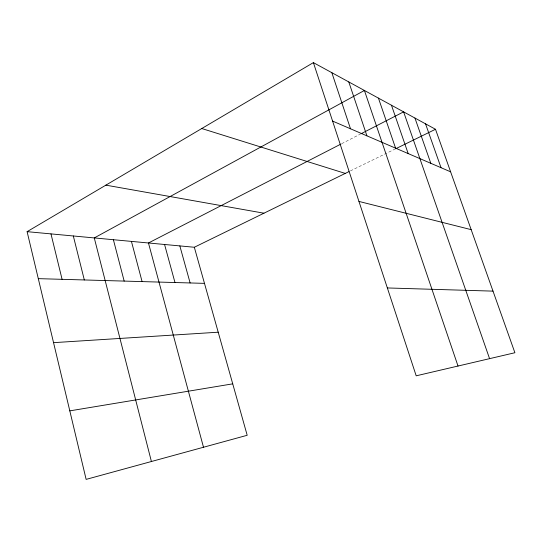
<?xml version="1.0" encoding="UTF-8"?>
<svg xmlns="http://www.w3.org/2000/svg" width="542" height="542" viewBox="0 0 542 542"><rect width="100%" height="100%" fill="white"/><g stroke="black" fill="none" stroke-linecap="round" stroke-linejoin="round"><path stroke-width="0.41" stroke-dasharray="2.71 2.03" d="M341.711 143.671L360.234 134.152M350.444 170.886L394.766 149.199"/><path stroke-width="0.81" d="M27.1 231.664L194.327 247.26L247.193 435.28L86.137 479.385L27.1 231.664L313.391 62.615L435.497 129.274L514.9 352.734L416.195 375.816L313.391 62.615M340.972 144.05L148.461 242.985L203.494 447.245M360.979 133.772L403.607 111.862L489.575 358.655M194.327 247.26L348.967 171.604M395.504 148.84L435.497 129.274M69.803 410.87L232.728 383.844M53.55 342.659L218.209 332.205M38.299 278.649L204.476 283.364M387.354 287.951L493.01 291.129M105.873 185.147L263.954 213.202M358.953 201.428L471.161 229.645M201.766 128.529L345.274 173.413M332.585 121.083L450.612 171.814M425.545 123.84L441.032 167.695M414.942 118.054L430.815 163.305M391.466 105.236L408.18 153.576M378.438 98.122L395.592 148.169M458.017 366.04L364.414 90.467L94.274 237.931L151.408 461.513M348.797 81.944L366.92 135.846M331.846 72.689L350.498 128.786M179.842 245.912L190.12 282.958M164.572 244.489L174.978 282.524M131.428 241.393L142.085 281.596M113.393 239.713L124.172 281.088M73.319 235.973L84.322 279.957M50.975 233.887L62.086 279.326"/></g></svg>
